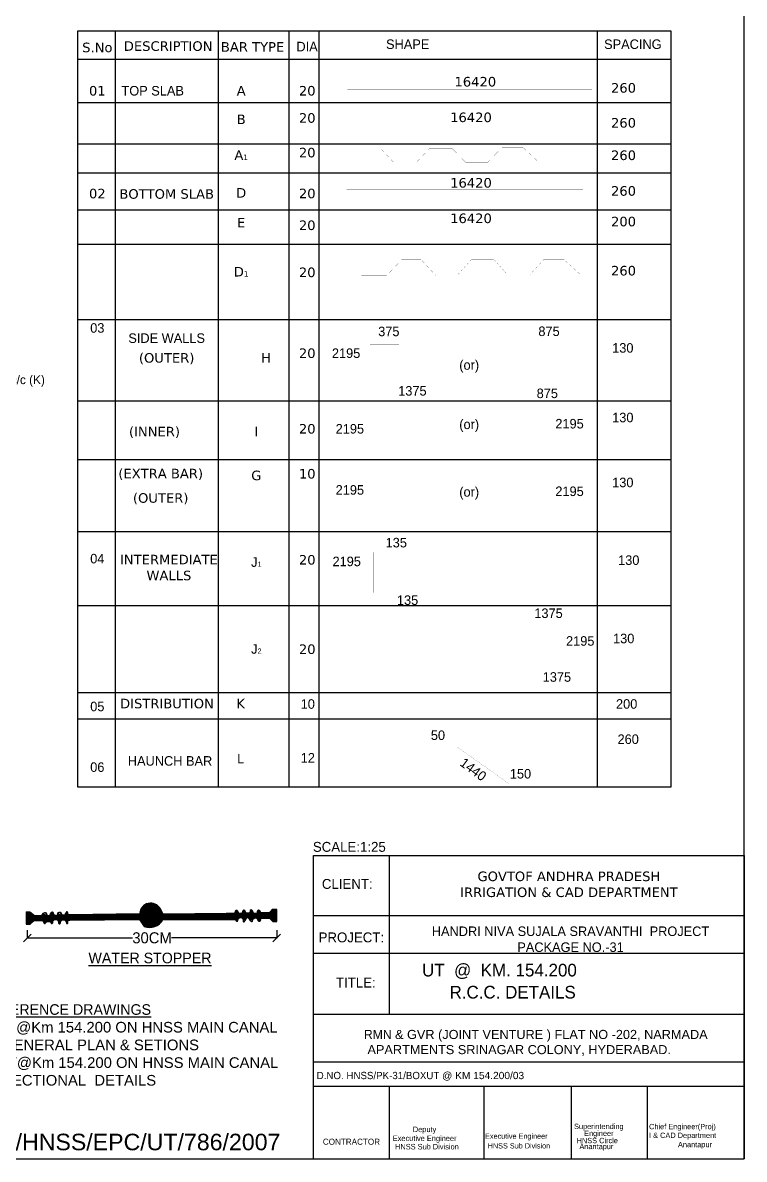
# Model space of a CAD drawing. Header units: inches. Extents: x 36 to 1751, y 50 to 883.
# Drawn here: x 1425 to 1751, y 50 to 564 of the extents above; entities that cross this region are included whole.
import ezdxf

# ---------------------------------------------------------------- set-up
doc = ezdxf.new("R2010")
doc.units = ezdxf.units.IN
doc.header["$MEASUREMENT"] = 0
for name, color, linetype in [('DIMENSION', 7, 'Continuous'), ('DRAWING', 2, 'Continuous'), ('TEXT', 7, 'Continuous')]:
    doc.layers.add(name, color=color, linetype=linetype)
doc.dimstyles.get("Standard").update_dxf_attribs({"dimtxt": 5, "dimasz": 3.5, "dimexe": 0.18, "dimexo": 0.0625, "dimgap": 0.09, "dimtad": 0, "dimtih": 1, "dimtoh": 1, "dimdec": 4, "dimzin": 0, "dimdsep": 46, "dimlunit": 4, "dimtxsty": 'Standard', "dimblk": 'OBLIQUE', "dimcen": 0.09, "dimadec": 0, "dimazin": 0, "dimtfac": 1, "dimtdec": 4, "dimtofl": 0, "dimtmove": 0, "dimatfit": 3, "dimfxl": 1, "dimtolj": 1, "dimtzin": 0, "dimarcsym": 0})

# ---------------------------------------------------------------- blocks, each defined once
blk = doc.blocks.new('_Oblique')
at = {"color": 0, "linetype": 'ByBlock', "lineweight": -2}
blk.add_line((-0.5, -0.5), (0.5, 0.5), dxfattribs=at)
blk = doc.blocks.new('*D1')
at = {"layer": 'Defpoints', "color": 0, "transparency": 16777216}
for p in [(1426.72, 153.36), (1539.68, 153.36), (1539.68, 149.81)]:
    blk.add_point(p, dxfattribs=at)
at = {"layer": 'DIMENSION', "color": 0, "lineweight": -2, "transparency": 16777216}
for p, q in [((1426.72, 153.3), (1426.72, 149.63)), ((1426.72, 149.81), (1474.36, 149.81)), ((1539.68, 149.81), (1492.04, 149.81)), ((1539.68, 153.3), (1539.68, 149.63))]:
    blk.add_line(p, q, dxfattribs=at)
at = {"layer": 'DIMENSION', "color": 0, "lineweight": -2, "transparency": 16777216, "xscale": 3.5, "yscale": 3.5, "zscale": 3.5, "rotation": 180}
blk.add_blockref('_Oblique', (1426.72, 149.81), dxfattribs=at)
at = {"layer": 'DIMENSION', "color": 0, "lineweight": -2, "transparency": 16777216, "xscale": 3.5, "yscale": 3.5, "zscale": 3.5}
blk.add_blockref('_Oblique', (1539.68, 149.81), dxfattribs=at)
at = {"layer": 'DIMENSION', "color": 0, "transparency": 16777216, "insert": (1483.2, 149.81), "char_height": 5, "attachment_point": 5}
blk.add_mtext('\\A1;30CM', dxfattribs=at)

msp = doc.modelspace()

# ---------------------------------------------------------------- hatches: boundary and pattern name
at = {"layer": 'DRAWING'}
h = msp.add_hatch(dxfattribs=at)
h.set_pattern_fill('ANSI31', color=256, style=0)
edge = h.paths.add_edge_path()
edge.add_line((1426.22346, 161.64656), (1427.92249, 161.64656))
edge.add_line((1427.92249, 161.64656), (1430.0017, 159.99788))
edge.add_line((1430.0017, 159.99788), (1433.2348, 159.99788))
edge.add_line((1433.2348, 159.99788), (1433.85524, 160.87918))
edge.add_arc((1434.62646, 160.33623), 0.94317, 77.2436474, 144.8540009, ccw=False)
edge.add_arc((1434.62391, 160.32495), 0.95474, -21.0911723, 77.2436474, ccw=False)
edge.add_line((1435.51469, 159.98138), (1436.85212, 159.94471))
edge.add_line((1436.85212, 159.94471), (1437.43582, 161.11021))
edge.add_arc((1438.24547, 160.70473), 0.90552, 118.0689028, 153.3977084, ccw=False)
edge.add_arc((1438.00268, 161.16003), 0.38952, -1.6836361, 118.0689028, ccw=False)
edge.add_arc((1439.4278, 161.11814), 1.03621, 178.3163639, 244.3464073)
edge.add_line((1438.97919, 160.18408), (1440.29702, 160.15801))
edge.add_arc((1440.30189, 160.40412), 0.24616, 268.8667032, 373.3500118)
edge.add_arc((1441.33839, 160.6501), 0.81912, 72.0074884, 193.3500118, ccw=False)
edge.add_arc((1441.33023, 160.62498), 0.84552, -22.6331152, 72.0074884, ccw=False)
edge.add_line((1442.11064, 160.2996), (1443.71402, 160.22919))
edge.add_arc((1448.34304, 158.45862), 4.95608, 141.2764226, 159.0685306, ccw=False)
edge.add_arc((1444.65711, 161.4141), 0.23158, 42.6692864, 141.2764226, ccw=False)
edge.add_arc((1443.60117, 160.44075), 1.66769, 4.7815872, 42.6692864, ccw=False)
edge.add_arc((1445.67153, 160.61393), 0.40989, 184.7815872, 270.9133494)
edge.add_line((1445.67806, 160.20409), (1477.66548, 160.71404))
edge.add_arc((1482.63623, 160.59832), 4.9721, 27.824383, 178.6663795, ccw=False)
edge.add_line((1487.03347, 162.91912), (1488.2831, 160.55142))
edge.add_line((1488.2831, 160.55142), (1516.7284, 160.93064))
edge.add_line((1516.7284, 160.93064), (1520.43289, 160.9196))
edge.add_arc((1520.10755, 161.58123), 0.73729, 296.1845641, 365.1803978)
edge.add_arc((1521.42204, 161.70041), 0.58259, 90.0342571, 185.1803978, ccw=False)
edge.add_arc((1521.42209, 161.61681), 0.66618, 26.6987646, 90.0342571, ccw=False)
edge.add_line((1522.01724, 161.91613), (1522.52068, 160.9151))
edge.add_line((1522.52068, 160.9151), (1523.78877, 160.91263))
edge.add_arc((1523.85382, 161.1403), 0.23679, 254.0542724, 355.6806071)
edge.add_arc((1526.11908, 160.96921), 2.03493, 140.9549156, 175.6806071, ccw=False)
edge.add_arc((1524.7239, 162.10082), 0.23852, 66.0052251, 140.9549156, ccw=False)
edge.add_arc((1524.22599, 160.98221), 1.46294, 24.2190326, 66.0052251, ccw=False)
edge.add_line((1525.56017, 161.58235), (1525.83128, 160.97963))
edge.add_line((1525.83128, 160.97963), (1527.24553, 160.97963))
edge.add_arc((1526.83572, 161.67806), 0.80979, 300.4028828, 369.2838798)
edge.add_arc((1528.2031, 161.90159), 0.57574, 20.7462294, 189.2838798, ccw=False)
edge.add_line((1528.74151, 162.10553), (1529.02842, 161.34811))
edge.add_line((1529.02842, 161.34811), (1529.42742, 160.91896))
edge.add_line((1529.42742, 160.91896), (1530.57279, 160.89487))
edge.add_arc((1530.0589, 161.56014), 0.84063, 307.6845706, 363.0890769)
edge.add_arc((1531.57865, 161.64215), 0.68133, 23.4497119, 183.0890769, ccw=False)
edge.add_line((1532.20371, 161.91329), (1532.51979, 161.18461))
edge.add_line((1532.51979, 161.18461), (1536.37171, 161.18461))
edge.add_line((1536.37171, 161.18461), (1537.64062, 162.69526))
edge.add_line((1537.64062, 162.69526), (1539.6664, 162.69526))
edge.add_line((1539.6664, 162.69526), (1539.6664, 157.29334))
edge.add_line((1539.6664, 157.29334), (1537.96592, 157.29334))
edge.add_line((1537.96592, 157.29334), (1536.37171, 158.77724))
edge.add_line((1536.37171, 158.77724), (1532.49233, 158.77724))
edge.add_line((1532.49233, 158.77724), (1532.37214, 157.65673))
edge.add_arc((1531.77264, 157.9733), 0.67796, 184.7965284, 332.1634088, ccw=False)
edge.add_arc((1530.0341, 157.82742), 1.06669, 4.7965284, 135.9977744)
edge.add_arc((1530.87055, 157.01961), 2.22953, 135.9977744, 169.5558729)
edge.add_arc((1528.35481, 157.48334), 0.3286, 245.0936584, 349.5558729, ccw=False)
edge.add_arc((1528.8922, 158.64071), 1.60464, 189.4352095, 245.0936584, ccw=False)
edge.add_arc((1526.56211, 158.2535), 0.75739, 9.4352095, 155.7812154)
edge.add_arc((1519.81601, 161.28797), 6.63976, 321.8457296, 335.7812154, ccw=False)
edge.add_arc((1524.77427, 157.39262), 0.33436, 171.4287062, 321.8457296, ccw=False)
edge.add_arc((1522.93535, 157.66978), 1.52532, 351.4287062, 395.9002608)
edge.add_arc((1523.29918, 157.93315), 1.07618, 35.9002608, 133.1612148)
edge.add_arc((1523.86232, 157.33265), 1.89942, 133.1612148, 170.250593)
edge.add_arc((1521.60375, 157.72072), 0.39224, 213.5833226, 350.250593, ccw=False)
edge.add_line((1521.27698, 157.50375), (1520.82084, 158.19073))
edge.add_line((1520.82084, 158.19073), (1488.11211, 158.19073))
edge.add_arc((1482.15006, 161.18656), 6.67241, 247.5301623, 333.3213035, ccw=False)
edge.add_line((1479.59988, 155.02071), (1477.45785, 158.08818))
edge.add_line((1477.45785, 158.08818), (1445.95423, 157.81697))
edge.add_arc((1445.74828, 157.05812), 0.78631, 74.8159193, 205.9023392)
edge.add_arc((1444.73444, 156.56577), 0.34075, -182.6594544, 25.9023392, ccw=False)
edge.add_arc((1443.034, 156.64476), 1.36153, 357.3405456, 541.0360034)
edge.add_arc((1441.23918, 156.6123), 0.43358, -189.0557934, 1.0360034, ccw=False)
edge.add_arc((1439.51969, 156.88636), 1.30761, 350.9442066, 548.2065638)
edge.add_arc((1437.86564, 156.64781), 0.36356, -153.6785891, 8.2065638, ccw=False)
edge.add_arc((1436.23193, 155.83962), 1.45912, 26.3214109, 150.2928819)
edge.add_arc((1434.57973, 156.78229), 0.44308, 203.1106677, 330.2928819, ccw=False)
edge.add_line((1434.17221, 156.60838), (1433.70061, 157.71346))
edge.add_line((1433.70061, 157.71346), (1429.74879, 157.71346))
edge.add_line((1429.74879, 157.71346), (1427.99782, 156.01039))
edge.add_line((1427.99782, 156.01039), (1426.22346, 156.01039))
edge.add_line((1426.22346, 156.01039), (1426.22346, 161.64656))

# ---------------------------------------------------------------- linework, layer by layer
at = {"layer": 'DIMENSION'}
for points in [[(1751.4297, 882.6464), (35.58486, 882.6464), (35.58486, 49.73647), (1751.4297, 49.73647)], [(1449.53525, 560.75143), (1718.1685, 560.75143), (1718.1685, 218.14472), (1449.53525, 218.14472)]]:
    msp.add_lwpolyline(points, close=True, dxfattribs=at)
for points in [[(1466.46135, 560.75143), (1466.46135, 218.14472)], [(1513.12366, 560.75143), (1513.12366, 218.14472)], [(1545.17539, 560.75143), (1545.17539, 218.14472)], [(1558.76241, 560.75143), (1558.76241, 218.14472)], [(1684.79374, 560.75143), (1684.79374, 218.14472)], [(1449.53525, 547.91679), (1718.1685, 547.91679)], [(1449.53525, 528.21982), (1718.1685, 528.21982)], [(1449.53525, 509.49914), (1718.1685, 509.49914)], [(1449.53525, 496.42962), (1718.1685, 496.42962)], [(1449.53525, 479.57682), (1718.1685, 479.57682)], [(1449.53525, 464.09975), (1718.1685, 464.09975)], [(1449.53525, 429.94374), (1718.1685, 429.94374)], [(1449.53525, 393.07026), (1718.1685, 393.07026)], [(1449.53525, 366.53557), (1718.1685, 366.53557)], [(1449.53525, 333.85752), (1718.1685, 333.85752)], [(1449.53525, 300.41057), (1718.1685, 300.41057)], [(1449.53525, 260.94276), (1718.1685, 260.94276)], [(1449.53525, 249.01806), (1718.1685, 249.01806)], [(1556.27806, 187.15485), (1751.4297, 187.15485)], [(1556.27806, 49.73647), (1556.27806, 187.15485)], [(1590.54018, 187.15485), (1590.54018, 115.21532)], [(1751.4297, 187.15485), (1751.4297, 49.73647)], [(1556.27806, 159.9688), (1751.4297, 159.9688)], [(1556.27806, 142.8269), (1751.4297, 142.8269)], [(1556.27806, 115.21532), (1751.4297, 115.21532)], [(1556.27806, 93.62485), (1751.4297, 93.62485)], [(1556.27806, 82.61572), (1751.4297, 82.61572)], [(1590.54018, 82.61572), (1590.54018, 49.55935)], [(1633.64093, 49.64486), (1633.64093, 82.739)], [(1673.16386, 49.52158), (1673.16386, 82.61572)], [(1707.53048, 49.52158), (1707.53048, 82.61572)], [(1556.27806, 49.73647), (1751.4297, 49.73647)]]:
    msp.add_lwpolyline(points, dxfattribs=at)
at = {"layer": 'DRAWING', "const_width": 0.05}
for points in [[(1571.63279, 533.98088), (1682.42632, 533.98088)], [(1571.63279, 517.59036), (1682.42632, 517.59036)], [(1576.30329, 507.01867), (1587.10131, 507.01867), (1592.76692, 500.95152), (1602.77886, 500.95152), (1608.8922, 507.42513), (1619.14551, 507.42513), (1625.45532, 500.90194), (1634.98431, 500.90194), (1641.67193, 507.84426), (1651.25963, 507.84426), (1658.2718, 501.25704), (1668.19293, 501.25704), (1674.62168, 507.70256)], [(1571.33917, 488.83493), (1678.35444, 488.83493)], [(1571.33917, 471.24015), (1678.35444, 471.24015)], [(1577.97226, 449.86967), (1589.49512, 449.86967), (1596.38234, 457.14272), (1604.99963, 457.14272), (1611.69996, 449.92673), (1621.37822, 449.92673), (1627.98549, 457.26686), (1637.94293, 457.26686), (1644.15435, 450.25423), (1654.36614, 450.25423), (1660.51216, 456.9724), (1669.93167, 456.9724), (1677.76981, 449.7711)], [(1595.07959, 418.76999), (1581.90924, 418.76999), (1581.90924, 400.11266), (1596.74335, 400.11266)], [(1661.62303, 419.46428), (1667.18566, 419.46428), (1667.18566, 400.68165), (1655.00953, 400.68165)], [(1664.6549, 392.04318), (1664.6549, 373.88907)], [(1581.33081, 389.73932), (1581.33081, 372.48776)], [(1581.33081, 362.05009), (1581.33081, 344.79853)], [(1664.6549, 361.43118), (1664.6549, 343.27706)], [(1596.28303, 324.44301), (1583.66335, 324.44301), (1583.66335, 306.15804), (1594.89794, 306.15804)], [(1658.32882, 294.1077), (1668.88094, 294.1077), (1668.88094, 275.99993), (1657.8342, 275.99993)], [(1573.35806, 257.56116), (1683.83218, 257.56116)], [(1621.21069, 246.64632), (1621.21069, 236.43734), (1644.82955, 219.68271), (1653.64137, 219.68271)]]:
    msp.add_lwpolyline(points, dxfattribs=at)
at = {"layer": 'DRAWING'}
for points in [[(1426.22346, 161.64656), (1426.22346, 156.01039), (1427.99782, 156.01039), (1429.74879, 157.71346), (1433.70061, 157.71346), (1434.17221, 156.60838, 0.619918835), (1434.96458, 156.56271, -0.600691208), (1437.53977, 156.48661, 0.8532144), (1438.22548, 156.69971, -1.163247307), (1440.811, 156.68054, 1.092186447), (1441.67269, 156.62014, -1.03278036), (1444.39406, 156.58158, 1.286429109), (1445.04096, 156.71462, -0.643754831), (1445.95423, 157.81697), (1477.45785, 158.08818), (1479.59988, 155.02071, 0.392858129), (1488.11211, 158.19073), (1520.82084, 158.19073), (1521.27698, 157.50375, 0.678753009), (1521.99033, 157.65429, -0.163260697), (1522.56301, 158.71815, -0.451837535), (1524.17092, 158.56419, -0.196516453), (1524.44364, 157.44245, 0.770222009), (1525.03719, 157.18605, 0.060880076), (1525.87138, 158.56419, -0.742300069), (1527.30926, 158.37766, 0.247745648), (1528.21642, 157.1853, 0.490231602), (1528.67796, 157.42377, -0.147480341), (1529.26682, 158.56843, -0.644463718), (1531.09706, 157.91661, 0.74923186), (1532.37214, 157.65673), (1532.49233, 158.77724), (1536.37171, 158.77724), (1537.96592, 157.29334), (1539.6664, 157.29334), (1539.6664, 162.69526), (1537.64062, 162.69526), (1536.37171, 161.18461), (1532.51979, 161.18461), (1532.20371, 161.91329, 0.836421668), (1530.89831, 161.60544, -0.246569928), (1530.57279, 160.89487), (1529.42742, 160.91896), (1529.02842, 161.34811), (1528.74151, 162.10553, 0.904660906), (1527.6349, 161.8087, -0.309939033), (1527.24553, 160.97963), (1525.83128, 160.97963), (1525.56017, 161.58235, 0.184374254), (1524.8209, 162.31873, 0.339209466), (1524.53865, 162.25107, 0.152689696), (1524.08993, 161.12247, -0.474975734), (1523.78877, 160.91263), (1522.52068, 160.9151), (1522.01724, 161.91613, 0.283610121), (1521.42169, 162.283, 0.44077186), (1520.84183, 161.6478, -0.310488322), (1520.43289, 160.9196), (1516.7284, 160.93064), (1488.2831, 160.55142), (1487.03347, 162.91912, 0.773180579), (1477.66548, 160.71404), (1445.67806, 160.20409, -0.394574755), (1445.26306, 160.57976, 0.166838924), (1444.82739, 161.57105, 0.45892945), (1444.47644, 161.55897, 0.077789053), (1443.71402, 160.22919)], [(1426.22346, 161.64656), (1427.92249, 161.64656), (1430.0017, 159.99788), (1433.2348, 159.99788), (1433.85524, 160.87918, -0.303872577), (1434.83472, 161.25612, -0.457491774), (1435.51469, 159.98138), (1436.85212, 159.94471), (1437.43582, 161.11021, -0.155383719), (1437.8194, 161.50374, -0.575911495), (1438.39204, 161.14859, 0.296356092), (1438.97919, 160.18408), (1440.29702, 160.15801, 0.490345767), (1440.54141, 160.46096, -0.585187349), (1441.59141, 161.42915, -0.438140047), (1442.11064, 160.2996), (1443.71402, 160.22919)]]:
    msp.add_lwpolyline(points, format="xyb", dxfattribs=at)

# ---------------------------------------------------------------- texts
at = {"layer": 'TEXT'}
for s, height, p in [('UT  @  KM. 154.200', 5.7420069, (1605.49885, 132.33483)), ('Deputy', 2.503878, (1601.31624, 61.81891)), ('Superintending ', 2.4161172, (1674.3238, 63.21828)), ('Chief Engineer(Proj)', 2.4161172, (1708.30548, 63.13019)), ('Executive Engineer', 2.5038779, (1592.2378, 57.76812)), ('Executive Engineer', 2.378684, (1634.04011, 58.80101)), ('HNSS Sub Division', 2.378684, (1635.233, 54.41428)), ('HNSS Circle', 2.4161172, (1675.48413, 56.79463)), ('I & CAD Department', 2.4161172, (1708.30631, 59.15708)), ('Anantapur', 2.416117, (1721.40986, 54.97956)), ('HNSS Sub Division', 2.5038779, (1593.26846, 53.97798)), ('Anantapur', 2.416117, (1676.76417, 54.10603))]:
    msp.add_text(s, height=height, dxfattribs=at).set_placement(p)
for s, insert, char_height, width, attachment_point in [('SHAPE', (1598.99685, 556.81152), 4.324749, 185.3463913, 2), ('SPACING', (1700.96187, 556.81152), 4.324749, 185.3463913, 2), ('{\\fVerdana|b0|i0|c0|p34;S.No}', (1458.42509, 555.3581), 4.3247491, 185.3463913, 2), ('{\\fVerdana|b0|i0|c0|p34;DESCRIPTION}', (1490.50223, 555.96237), 4.3247491, 185.3463913, 2), ('{\\fVerdana|b0|i0|c0|p34;BAR TYPE}', (1528.73507, 555.58848), 4.3247491, 185.3463913, 2), ('DIA', (1553.4245, 555.72934), 4.324749, 185.3463913, 2), ('{\\fVerdana|b0|i0|c0|p34;01}', (1458.42509, 535.72658), 4.3247491, 185.3463913, 2), ('TOP SLAB', (1483.50642, 535.72658), 4.324749, 185.3463913, 2), ('{\\fVerdana|b0|i0|c0|p34;A}', (1523.57582, 535.72658), 4.3247491, 185.3463913, 2), ('{\\fVerdana|b0|i0|c0|p34;20}', (1553.49026, 535.72658), 4.3247491, 185.3463913, 2), ('{\\fVerdana|b0|i0|c0|p34;16420}', (1629.6217, 539.82421), 4.3247491, 185.3463913, 2), ('{\\fVerdana|b0|i0|c0|p34;260}', (1696.73682, 537.02178), 4.3247491, 185.3463913, 2), ('{\\fVerdana|b0|i0|c0|p34;B}', (1523.57582, 522.80439), 4.3247491, 185.3463913, 2), ('{\\fVerdana|b0|i0|c0|p34;20}', (1553.49026, 523.40301), 4.3247491, 185.3463913, 2), ('{\\fVerdana|b0|i0|c0|p34;16420}', (1627.66063, 523.69113), 4.3247491, 185.3463913, 2), ('{\\fVerdana|b0|i0|c0|p34;260}', (1696.73682, 521.19668), 4.3247491, 185.3463913, 2), ('{\\fVerdana|b0|i0|c0|p34;A\\H0.5533x;1}', (1523.57582, 506.56166), 4.3247491, 185.3463913, 2), ('{\\fVerdana|b0|i0|c0|p34;20}', (1553.49026, 507.72131), 4.3247491, 185.3463913, 2), ('{\\fVerdana|b0|i0|c0|p34;260}', (1696.73682, 506.4961), 4.3247491, 185.3463913, 2), ('{\\fVerdana|b0|i0|c0|p34;02}', (1458.42509, 489.1511), 4.3247491, 185.3463913, 2), ('{\\fVerdana|b0|i0|c0|p34;D}', (1523.57582, 489.46419), 4.3247491, 185.3463913, 2), ('{\\fVerdana|b0|i0|c0|p34;20}', (1553.49026, 489.19905), 4.3247491, 185.3463913, 2), ('{\\fVerdana|b0|i0|c0|p34;16420}', (1627.66063, 494.02069), 4.3247491, 185.3463913, 2), ('{\\fVerdana|b0|i0|c0|p34;260}', (1696.73682, 490.3446), 4.3247491, 185.3463913, 2), ('{\\fVerdana|b0|i0|c0|p34;BOTTOM SLAB}', (1489.8262, 488.97858), 4.3247491, 185.3463913, 2), ('{\\fVerdana|b0|i0|c0|p34;E}', (1523.57582, 475.98798), 4.3247491, 185.3463913, 2), ('{\\fVerdana|b0|i0|c0|p34;20}', (1553.49026, 474.79603), 4.3247491, 185.3463913, 2), ('{\\fVerdana|b0|i0|c0|p34;16420}', (1627.66063, 477.94335), 4.3247491, 185.3463913, 2), ('{\\fVerdana|b0|i0|c0|p34;200}', (1696.73682, 476.474), 4.3247491, 185.3463913, 2), ('{\\fVerdana|b0|i0|c0|p34;D\\H0.5533x;1}', (1523.57582, 453.74137), 4.3247491, 185.3463913, 2), ('{\\fVerdana|b0|i0|c0|p34;20}', (1553.49026, 453.47623), 4.3247491, 185.3463913, 2), ('{\\fVerdana|b0|i0|c0|p34;260}', (1696.73682, 454.21724), 4.3247491, 185.3463913, 2), ('03', (1458.42509, 428.27041), 4.324749, 185.3463913, 2), ('SIDE WALLS', (1489.8262, 423.66613), 4.324749, 185.3463913, 2), ('375', (1590.44996, 426.69991), 4.324749, 185.3463913, 2), ('875', (1663.00738, 426.76816), 4.324749, 185.3463913, 2), ('130', (1696.42814, 419.23018), 4.324749, 185.3463913, 2), ('{\\fVerdana|b0|i0|c0|p34;(OUTER)}', (1489.8262, 414.72716), 4.3247491, 185.3463913, 2), ('{\\fVerdana|b0|i0|c0|p34;H}', (1534.853, 414.72716), 4.3247491, 185.3463913, 2), ('{\\fVerdana|b0|i0|c0|p34;20}', (1553.49026, 416.83983), 4.3247491, 185.3463913, 2), ('2195', (1571.09894, 416.83983), 4.324749, 185.3463913, 2), ('(or)', (1626.84801, 411.50846), 4.324749, 185.3463913, 2), ('10{\\fArial|b0|i0|c0|p32;Ø @\\fMS Shell Dlg|b0|i0|c0|p32; 200 c/c (K)} ', (1389.80371, 404.65851), 4, 72.7939065, 1), ('1375', (1601.12639, 399.78455), 4.324749, 185.3463913, 2), ('875', (1662.22531, 398.65819), 4.324749, 185.3463913, 2), ('130', (1696.42814, 387.70769), 4.324749, 185.3463913, 2), ('{\\fVerdana|b0|i0|c0|p34;(INNER)}', (1484.31312, 381.33396), 4.3247491, 185.3463913, 2), ('{\\fVerdana|b0|i0|c0|p34;I}', (1530.4393, 381.33396), 4.3247491, 185.3463913, 2), ('{\\fVerdana|b0|i0|c0|p34;20}', (1553.49026, 382.59133), 4.3247491, 185.3463913, 2), ('2195', (1572.80447, 382.59133), 4.324749, 185.3463913, 2), ('(or)', (1626.84801, 384.61722), 4.324749, 185.3463913, 2), ('2195', (1672.29317, 384.89742), 4.324749, 185.3463913, 2), ('{\\fVerdana|b0|i0|c0|p34;(EXTRA BAR)}', (1487.11918, 362.32278), 4.3247491, 185.3463913, 2), ('{\\fVerdana|b0|i0|c0|p34;G}', (1530.4393, 361.46829), 4.3247491, 185.3463913, 2), ('{\\fVerdana|b0|i0|c0|p34;10}', (1553.49026, 362.22273), 4.3247491, 185.3463913, 2), ('130', (1696.42814, 358.28066), 4.324749, 185.3463913, 2), ('{\\fVerdana|b0|i0|c0|p34;(OUTER)}', (1487.11918, 351.25658), 4.3247491, 185.3463913, 2), ('2195', (1572.80447, 354.9021), 4.324749, 185.3463913, 2), ('(or)', (1626.84801, 354.00521), 4.324749, 185.3463913, 2), ('2195', (1672.29317, 354.28542), 4.324749, 185.3463913, 2), ('135', (1593.81763, 331.01612), 4.324749, 185.3463913, 2), ('04', (1458.42509, 323.77962), 4.324749, 185.3463913, 2), ('{\\fVerdana|b0|i0|c0|p34;INTERMEDIATE\\PWALLS}', (1490.84402, 323.36162), 4.3247491, 185.3463913, 2), ('J{\\H0.5533x;1}', (1530.4393, 322.22515), 4.3247491, 185.3463913, 2), ('{\\fVerdana|b0|i0|c0|p34;20}', (1553.49026, 323.24299), 4.3247491, 185.3463913, 2), ('2195', (1571.37901, 322.51892), 4.324749, 185.3463913, 2), ('130', (1699.11716, 323.08029), 4.324749, 185.3463913, 2), ('135', (1598.94433, 304.97073), 4.324749, 185.3463913, 2), ('1375', (1662.77406, 299.03838), 4.324749, 185.3463913, 2), ('2195', (1677.13936, 286.47956), 4.324749, 185.3463913, 2), ('130', (1696.82476, 287.61139), 4.324749, 185.3463913, 2), ('J{\\H0.5533x;2}', (1530.4393, 282.84602), 4.3247491, 185.3463913, 2), ('{\\fVerdana|b0|i0|c0|p34;20}', (1553.49026, 282.74936), 4.3247491, 185.3463913, 2), ('1375', (1666.56589, 270.16305), 4.324749, 185.3463913, 2), ('{\\fVerdana|b0|i0|c0|p34;DISTRIBUTION}', (1489.95658, 258.13389), 4.3247491, 185.3463913, 2), ('{\\fVerdana|b0|i0|c0|p34;K}', (1523.35666, 258.13389), 4.3247491, 185.3463913, 2), ('10', (1553.73865, 257.933), 4.324749, 185.3463913, 2), ('200', (1698.1665, 257.94166), 4.324749, 185.3463913, 2), ('05', (1458.42509, 256.80068), 4.324749, 185.3463913, 2), ('50', (1612.70009, 243.77217), 4.324749, 185.3463913, 2), ('260', (1698.85868, 241.98473), 4.324749, 185.3463913, 2), ('HAUNCH BAR', (1491.35839, 232.14146), 4.324749, 185.3463913, 2), ('L', (1523.35666, 233.14116), 4.32475, 185.3463913, 2), ('12', (1553.73865, 233.5401), 4.324749, 185.3463913, 2), ('06', (1458.42509, 229.32596), 4.324749, 185.3463913, 2), ('150', (1650.08545, 226.31774), 4.324749, 185.3463913, 2), ('SCALE:1:25', (1556.05324, 193.28426), 4.48672, 51.6328856, 1), ('CLIENT:', (1560.12913, 176.49482), 4.48672, 36.4647739, 1), ('{\\fVerdana|b0|i0|c0|p34;GOVTOF ANDHRA PRADESH\\PIRRIGATION & CAD DEPARTMENT}', (1672.00658, 179.85556), 4.3247491, 185.3463913, 2), ('HANDRI NIVA SUJALA SRAVANTHI  PROJECT\\PPACKAGE NO.-31', (1672.7355, 154.97888), 4.3247491, 185.3463913, 2), ('PROJECT:', (1558.63962, 152.28117), 4.48672, 36.4647739, 1), ('{\\LWATER STOPPER}', (1454.4204, 143.11377), 4.8070212, 22434.7264994, 1), ('TITLE:', (1566.5051, 131.78146), 4.48672, 36.4647739, 1), ('R.C.C. DETAILS', (1617.9466, 128.08347), 5.7420069, 194.0798347, 1), ('\\pt134.597;{\\LREFERENCE DRAWINGS\\P\\ptz;}1. UT{\\fArial|b0|i0|c0|p32;@Km 154.200 ON HNSS MAIN CANAL\\P     GENERAL PLAN & SETIONS\\P2. }UT{\\fArial|b0|i0|c0|p32;@Km 154.200 ON HNSS MAIN CANAL\\P     SECTIONAL  DETAILS\\fMS Shell Dlg|b0|i0|c0|p32;\\L\\P} ', (1405.96786, 119.76507), 4.8070212, 22434.7264994, 1), ('RMN {\\fArial|b0|i0|c0|p32;& GVR (JOINT VENTURE ) FLAT NO -202, NARMADA\\P APARTMENTS SRINAGAR COLONY, HYDERABAD.}', (1579.17669, 102.24742), 4.1182202, 220.2469174, 4), ('\\PD.NO. HNSS/PK-31/BOXUT {\\fArial|b0|i0|c0|p32;@ KM 154.200/03}', (1557.76906, 89.88369), 3.2945762, 176.1975339, 4), ('Engineer', (1678.88959, 62.49223), 2.416117, 13.9548074, 1), ('{\\fArial|b0|i0|c0|p32;\\H1.56x;DRG.NO.CE/CDO/DC/DN4/HNSS/EPC/UT/786/2007}', (1293.96827, 61.09415), 4.8070212, 22434.7264994, 1), ('\\PCONTRACTOR', (1560.57224, 59.73639), 2.74548, 45.4161899, 4)]:
    msp.add_mtext(s, dxfattribs=dict(at, insert=insert, char_height=char_height, width=width, attachment_point=attachment_point))
at = {"layer": 'TEXT', "insert": (1629.98323, 227.8685), "char_height": 4.324749, "width": 185.3463913, "attachment_point": 2, "rotation": 323.4703271}
msp.add_mtext('1440', dxfattribs=at)

# ---------------------------------------------------------------- dimensions: what is measured, and where the dimension line sits
at = {"layer": 'DIMENSION'}
dim = msp.add_linear_dim(base=(1539.68263, 149.80825), p1=(1426.71961, 153.36097), p2=(1539.68263, 153.36097), text='30CM', dimstyle='Standard', dxfattribs=at)
dim.commit()
dim.dimension.update_dxf_attribs({"geometry": '*D1', "text_midpoint": (1483.20112, 149.80825)})

doc.saveas('drawing.dxf')
